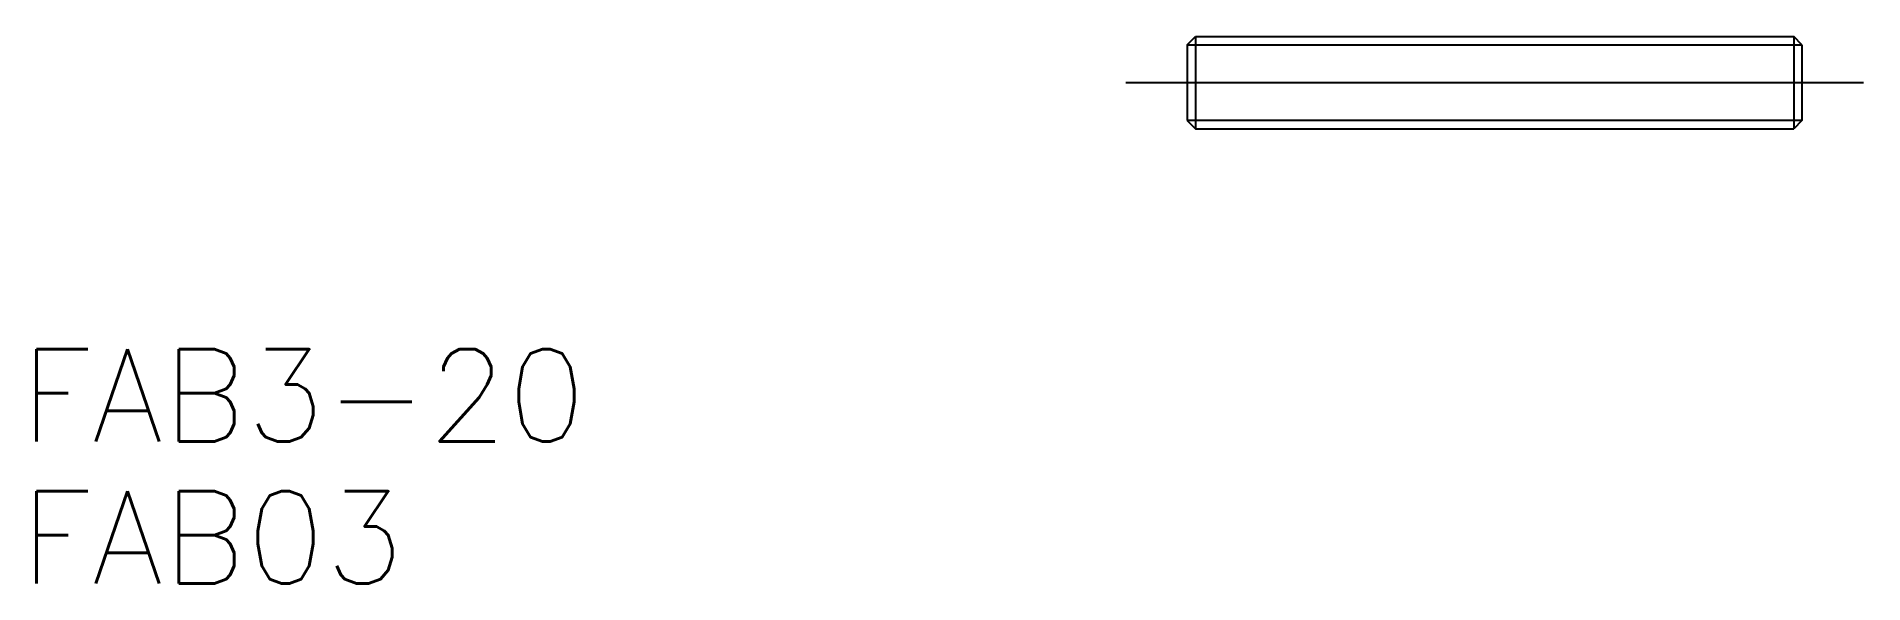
# Model space of a CAD drawing. Extents: x -37.4 to 22, y -16.3 to 1.5.
import ezdxf

# ---------------------------------------------------------------- set-up
doc = ezdxf.new("R2010")
doc.units = 0
doc.linetypes.add('CENTER', pattern=[50.8, 31.75, -6.35, 6.35, -6.35])
doc.layers.get('0').update_dxf_attribs({"linetype": 'CONTINUOUS'})
doc.layers.add('CENTER', color=1, linetype='CENTER')
doc.styles.get("Standard").update_dxf_attribs({"font": 'txt.shx', "height": 3, "bigfont": 'bigfont.shx'})

# ---------------------------------------------------------------- blocks, each defined once
blk = doc.blocks.new('*U2')
at = {"color": 7, "linetype": 'CONTINUOUS'}
blk.add_text('FAB3-20', height=3, dxfattribs=at).set_placement((-37.947, -11.674))
blk = doc.blocks.new('*U3')
at = {"color": 7, "linetype": 'CONTINUOUS'}
blk.add_text('FAB03', height=3, dxfattribs=at).set_placement((-37.947, -16.293))

msp = doc.modelspace()

# ---------------------------------------------------------------- linework, layer by layer
at = {"color": 7, "linetype": 'CONTINUOUS'}
for p, q in [((0, 1.2295), (0.2705, 1.5)), ((0, 1.2295), (0, -1.2295)), ((0.2705, 1.5), (19.7295, 1.5)), ((0.2705, 1.5), (0.2705, -1.5)), ((19.7295, 1.5), (19.7295, -1.5)), ((20, 1.2295), (19.7295, 1.5)), ((20, 1.2295), (20, -1.2295)), ((0, -1.2295), (0.2705, -1.5)), ((0.2705, -1.5), (19.7295, -1.5)), ((20, -1.2295), (19.7295, -1.5))]:
    msp.add_line(p, q, dxfattribs=at)
at = {"color": 3, "linetype": 'CONTINUOUS'}
for p, q in [((0, 1.2295), (20, 1.2295)), ((20, -1.2295), (0, -1.2295))]:
    msp.add_line(p, q, dxfattribs=at)
at = {"layer": 'CENTER', "color": 1, "linetype": 'CENTER'}
msp.add_line((-2, 0), (22, 0), dxfattribs=at)

# ---------------------------------------------------------------- block references
at = {"color": 7, "linetype": 'CONTINUOUS'}
for name in ['*U2', '*U3']:
    msp.add_blockref(name, (0, 0), dxfattribs=at)

doc.saveas('drawing.dxf')
